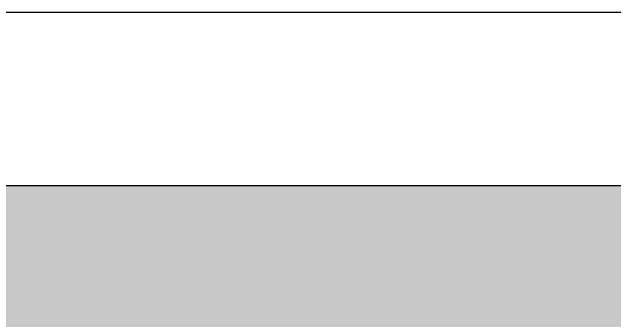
# Model space of a CAD drawing. Header units: millimetres. Extents: x 77165 to 11476408, y -193619 to 1121001.
# Drawn here: x 204373.3 to 204547.1, y 314347.4 to 314436.4 of the extents above; entities that cross this region are included whole.
import ezdxf

# ---------------------------------------------------------------- set-up
doc = ezdxf.new("R2010")
doc.units = ezdxf.units.MM
doc.layers.add('Элементы узлов', color=7, linetype='Continuous', lineweight=9)

msp = doc.modelspace()

# ---------------------------------------------------------------- hatches: boundary and pattern name
at = {"layer": 'Элементы узлов', "transparency": 33554559}
h = msp.add_hatch(dxfattribs=at)
h.set_pattern_fill('AR-CONC', color=256, scale=0.5, style=0)
h.set_pattern_definition([(50, (802802.44, -1356292.24), (91.0923345, -7.9695428), [9.525, -104.775]), (355, (802802.44, -1356292.24), (-17.6217107, 95.5284226), [7.62, -83.820292]), (100.4514447, (802810.03, -1356292.91), (73.4706235, 87.558876), [8.0950044, -89.0451223]), (46.1842, (802802.44, -1356266.84), (135.5395204, -21.021164), [14.2875, -157.1625]), (96.635558, (802813.73, -1356268.6), (118.702067, 123.713062), [12.142512, -133.567804]), (351.184151, (802802.44, -1356266.84), (118.702067, 123.713062), [11.429984, -125.729866]), (21, (802815.14, -1356273.19), (75.8071956, -51.132599), [9.525, -104.775]), (326, (802815.14, -1356273.19), (30.901014, 92.093983), [7.62, -83.82]), (71.451445, (802821.46, -1356277.45), (106.7082096, 40.9613844), [8.0950044, -89.044969]), (37.5, (802802.44, -1356292.242), (1.5443016, 42.27751944), [0, -82.804, 0, -85.09, 0, -84.1375]), (7.5, (802802.44, -1356292.24), (33.4098313, 50.0902874), [0, -48.514, 0, -80.899, 0, -32.0675]), (327.5, (802774.118, -1356292.242), (67.7952976, -2.864372), [0, -31.75, 0, -99.06, 0, -131.445]), (317.5, (802761.42, -1356292.24), (74.0645907, 12.7132455), [0, -41.275, 0, -65.786, 0, -93.345])])
h.paths.add_polyline_path([(210969.62696, 314286.37126), (210969.62696, 314386.37126), (204144.21438, 314386.37126), (204144.21438, 314286.37126)])

# ---------------------------------------------------------------- linework, layer by layer
at = {"layer": 'Элементы узлов', "lineweight": 30}
for p, q in [((204144.21438, 314436.37126), (210969.62696, 314436.37126)), ((204144.21438, 314386.37126), (210969.62696, 314386.37126))]:
    msp.add_line(p, q, dxfattribs=at)

doc.saveas('drawing.dxf')
